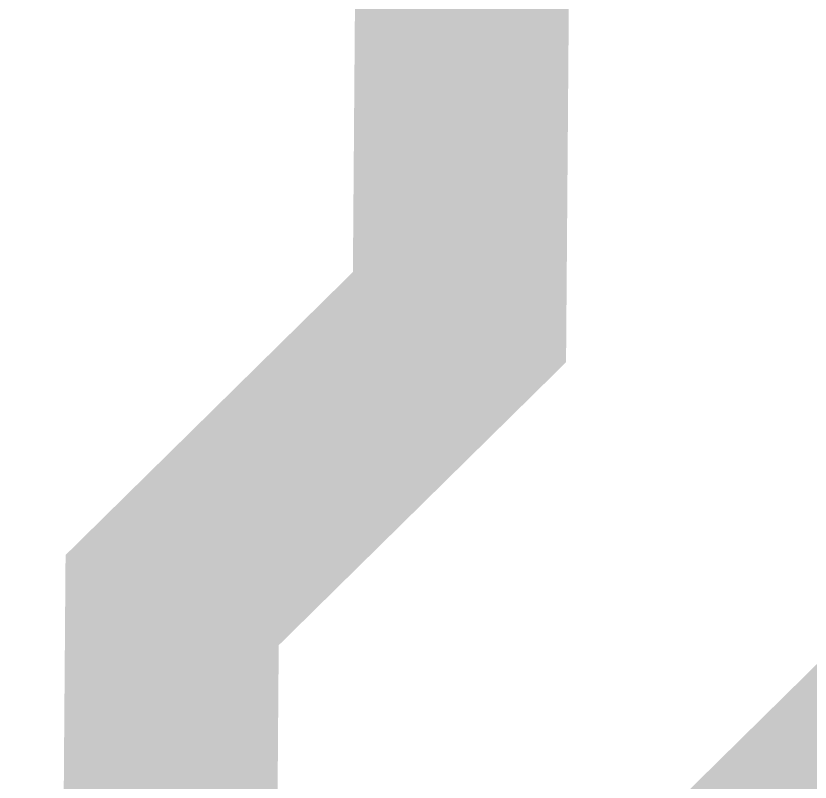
# Model space of a CAD drawing. Header units: metres. Extents: x 326467 to 340077, y 1811030 to 1824953.
# Drawn here: x 327547.77 to 327559.03, y 1814043.2 to 1814054.07 of the extents above; entities that cross this region are included whole.
import ezdxf

# ---------------------------------------------------------------- set-up
doc = ezdxf.new("R2010")
doc.units = ezdxf.units.M
doc.header["$MEASUREMENT"] = 0
for name, color, linetype in [('HAZARDS LINE', 1, 'Continuous'), ('HIGH TIDE LINE', 6, 'Continuous'), ('INTERTIDAL ZONE', 5, 'Continuous'), ('NDZ-200M FROM CRZ', 30, 'Continuous')]:
    doc.layers.add(name, color=color, linetype=linetype)

# ---------------------------------------------------------------- blocks, each defined once
blk = doc.blocks.new('16')
at = {"layer": 'HAZARDS LINE', "lineweight": 18, "const_width": 3.032}
blk.add_lwpolyline([(327529.335, 1813989.335), (327529.554, 1814017.637), (327533.596, 1814017.605), (327533.627, 1814021.648), (327537.701, 1814025.66), (327541.775, 1814029.672), (327545.848, 1814033.684), (327545.879, 1814037.727), (327549.953, 1814041.739), (327549.984, 1814045.782), (327554.058, 1814049.794), (327554.245, 1814074.052), (327550.265, 1814082.17), (327550.296, 1814086.213)], dxfattribs=at)
at = {"layer": 'HIGH TIDE LINE', "color": 220, "linetype": 'Continuous', "lineweight": 15, "true_color": 0xff00c5, "const_width": 3.032}
blk.add_lwpolyline([(327562.455, 1814090.162), (327562.392, 1814082.076), (327566.279, 1814061.83), (327566.216, 1814053.743), (327566.185, 1814049.7), (327562.112, 1814045.688), (327553.964, 1814037.665), (327553.933, 1814033.622), (327545.817, 1814029.641), (327541.743, 1814025.629), (327541.712, 1814021.586), (327537.607, 1814013.531), (327537.576, 1814009.488), (327537.545, 1814005.445)], dxfattribs=at)
at = {"layer": 'INTERTIDAL ZONE', "const_width": 3.032, "flags": 128}
blk.add_lwpolyline([(327549.641, 1814001.308), (327549.797, 1814021.524), (327553.871, 1814025.536), (327557.944, 1814029.547), (327558.007, 1814037.634), (327562.049, 1814037.602), (327562.08, 1814041.645), (327566.154, 1814045.657), (327566.185, 1814049.7), (327562.112, 1814045.688), (327553.964, 1814037.665), (327553.933, 1814033.622), (327545.817, 1814029.641), (327541.743, 1814025.629), (327541.712, 1814021.586), (327537.607, 1814013.531), (327537.576, 1814009.488), (327537.545, 1814005.445)], dxfattribs=at)
at = {"layer": 'NDZ-200M FROM CRZ', "const_width": 3.032, "flags": 128}
blk.add_lwpolyline([(327537.545, 1814005.445), (327537.576, 1814009.488), (327537.607, 1814013.531), (327541.712, 1814021.586), (327541.743, 1814025.629), (327545.817, 1814029.641), (327553.933, 1814033.622), (327553.964, 1814037.665), (327562.112, 1814045.688), (327566.185, 1814049.7), (327566.216, 1814053.743), (327566.279, 1814061.83), (327562.392, 1814082.076), (327562.455, 1814090.162)], dxfattribs=at)

msp = doc.modelspace()

# ---------------------------------------------------------------- block references
msp.add_blockref('16', (0, 0))

doc.saveas('drawing.dxf')
